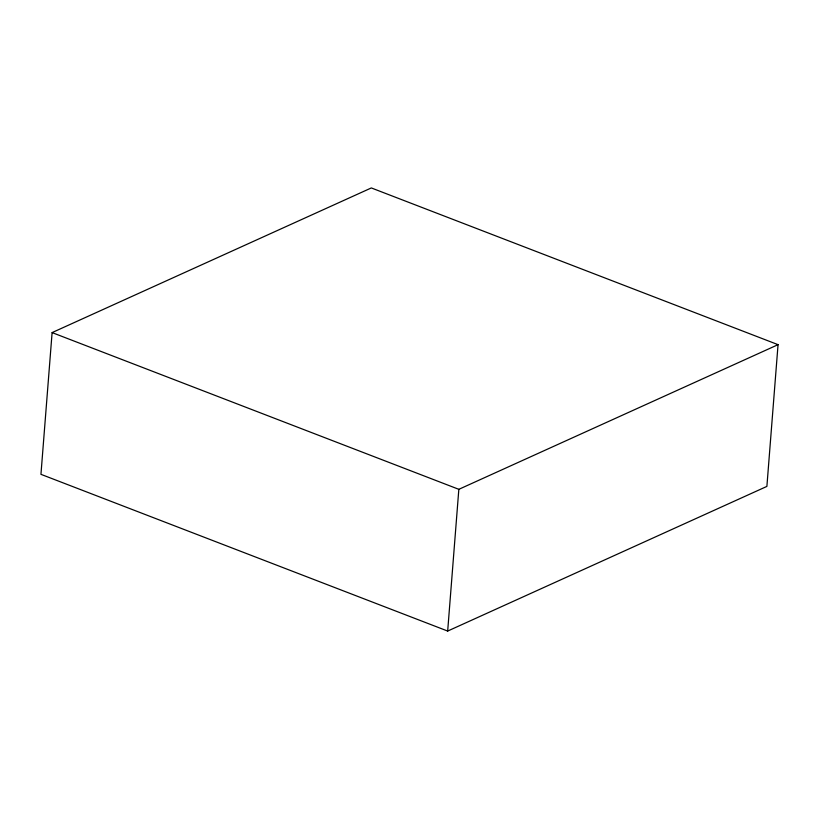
<?xml version="1.0" encoding="UTF-8"?>
<svg xmlns="http://www.w3.org/2000/svg" width="819" height="819" viewBox="0 0 819 819"><rect width="100%" height="100%" fill="white"/><g stroke="black" fill="none" stroke-linecap="round" stroke-linejoin="round"><path stroke-width="1.23" d="M52.109 332.596L40.95 474.334L447.676 631.06L766.891 486.404L778.05 344.666L371.324 187.94L52.109 332.596L458.835 489.322L778.05 344.666M447.676 631.06L458.835 489.322"/></g></svg>
